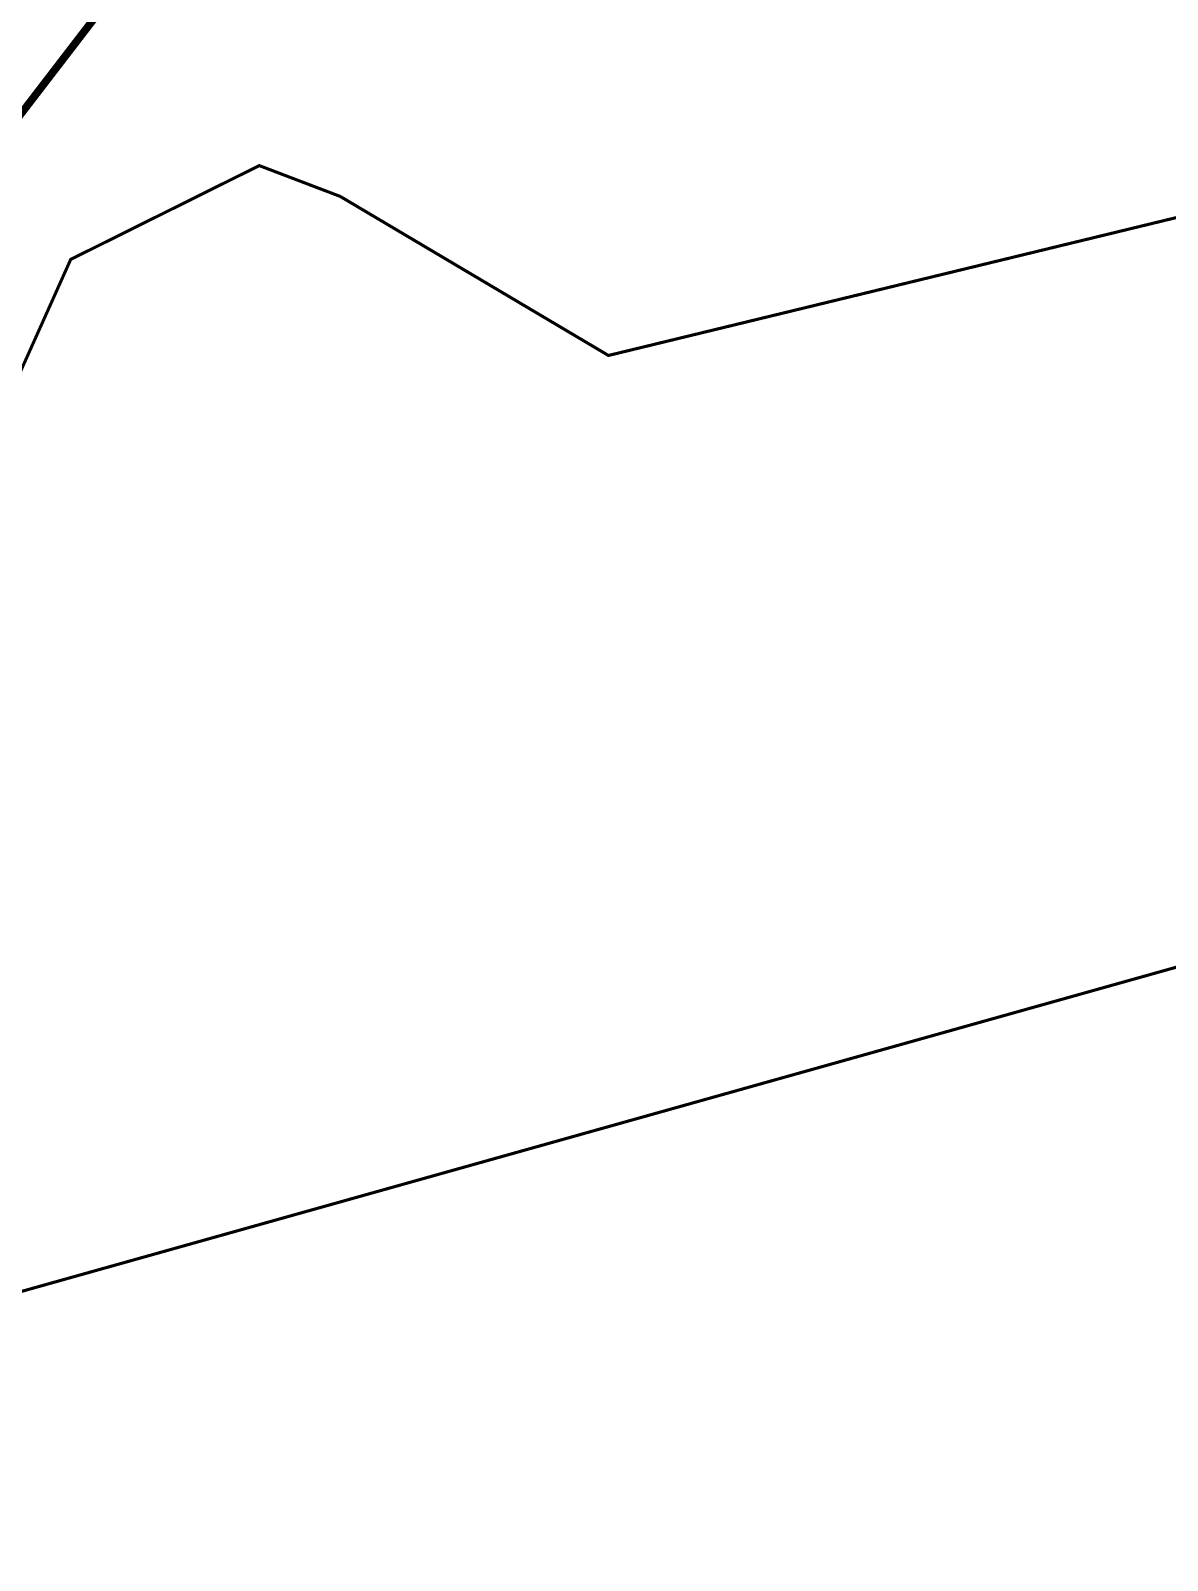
# Model space of a CAD drawing. Header units: metres. Extents: x 561401 to 594056, y 8460144 to 8508504.
# Drawn here: x 576194.3 to 576267.9, y 8492347.8 to 8492446.8 of the extents above; entities that cross this region are included whole.
import ezdxf

# ---------------------------------------------------------------- set-up
doc = ezdxf.new("R2010")
doc.units = ezdxf.units.M
for name, color, linetype in [('1.1. DERECHO DE VIA', 230, 'Continuous'), ('1.2. AFECTADOS BASE GRAFICA ESTATAL NO INSCRITO', 30, 'Continuous'), ('1.2. AFECTADOS BASE GRAFICA SUNARP', 150, 'Continuous')]:
    doc.layers.add(name, color=color, linetype=linetype)

msp = doc.modelspace()

# ---------------------------------------------------------------- linework, layer by layer
at = {"layer": '1.1. DERECHO DE VIA', "color": 230, "linetype": 'Continuous', "lineweight": 40, "ltscale": 0.2, "const_width": 0.5}
msp.add_lwpolyline([(576355.246, 8492546.22), (576337.783, 8492536.487), (576319.698, 8492527.954), (576302.319, 8492518.057), (576287.653, 8492507.372), (576270.246, 8492497.524), (576252.838, 8492487.676), (576235.431, 8492477.828), (576218.315, 8492467.505), (576203.49, 8492454.14), (576191.314, 8492438.284), (576179.456, 8492422.179), (576167.598, 8492406.073), (576155.608, 8492390.068), (576141.525, 8492375.908), (576125.076, 8492364.582), (576114.115, 8492352.914)], dxfattribs=at)
at = {"layer": '1.2. AFECTADOS BASE GRAFICA ESTATAL NO INSCRITO', "color": 64, "linetype": 'Continuous', "lineweight": -3, "const_width": 0.2}
msp.add_lwpolyline([(576190.834, 8492418.401), (576196.9, 8492431.949), (576196.9, 8492431.949), (576209.099, 8492438.019), (576214.336, 8492436.025), (576231.689, 8492425.734), (576268.754, 8492434.734)], dxfattribs=at)
at = {"layer": '1.2. AFECTADOS BASE GRAFICA SUNARP', "color": 64, "linetype": 'Continuous', "lineweight": -3, "const_width": 0.2}
msp.add_lwpolyline([(576621.712, 8492482.711), (576491.575, 8492427.738), (576398.628, 8492391.107), (576287.221, 8492391.431), (576157.139, 8492354.907), (576101.275, 8492299.717), (576063.979, 8492244.473), (576008.116, 8492189.284), (575952.306, 8492152.544), (575877.875, 8492097.408), (575851.483, 8492036.699), (575855.26, 8492034.187), (575858.34, 8492020.585), (575855.678, 8492012.829), (575842.236, 8492015.428), (575821.799, 8491968.417), (575840.101, 8491876.113), (575876.809, 8491728.405), (575913.624, 8491617.599)], dxfattribs=at)

doc.saveas('drawing.dxf')
